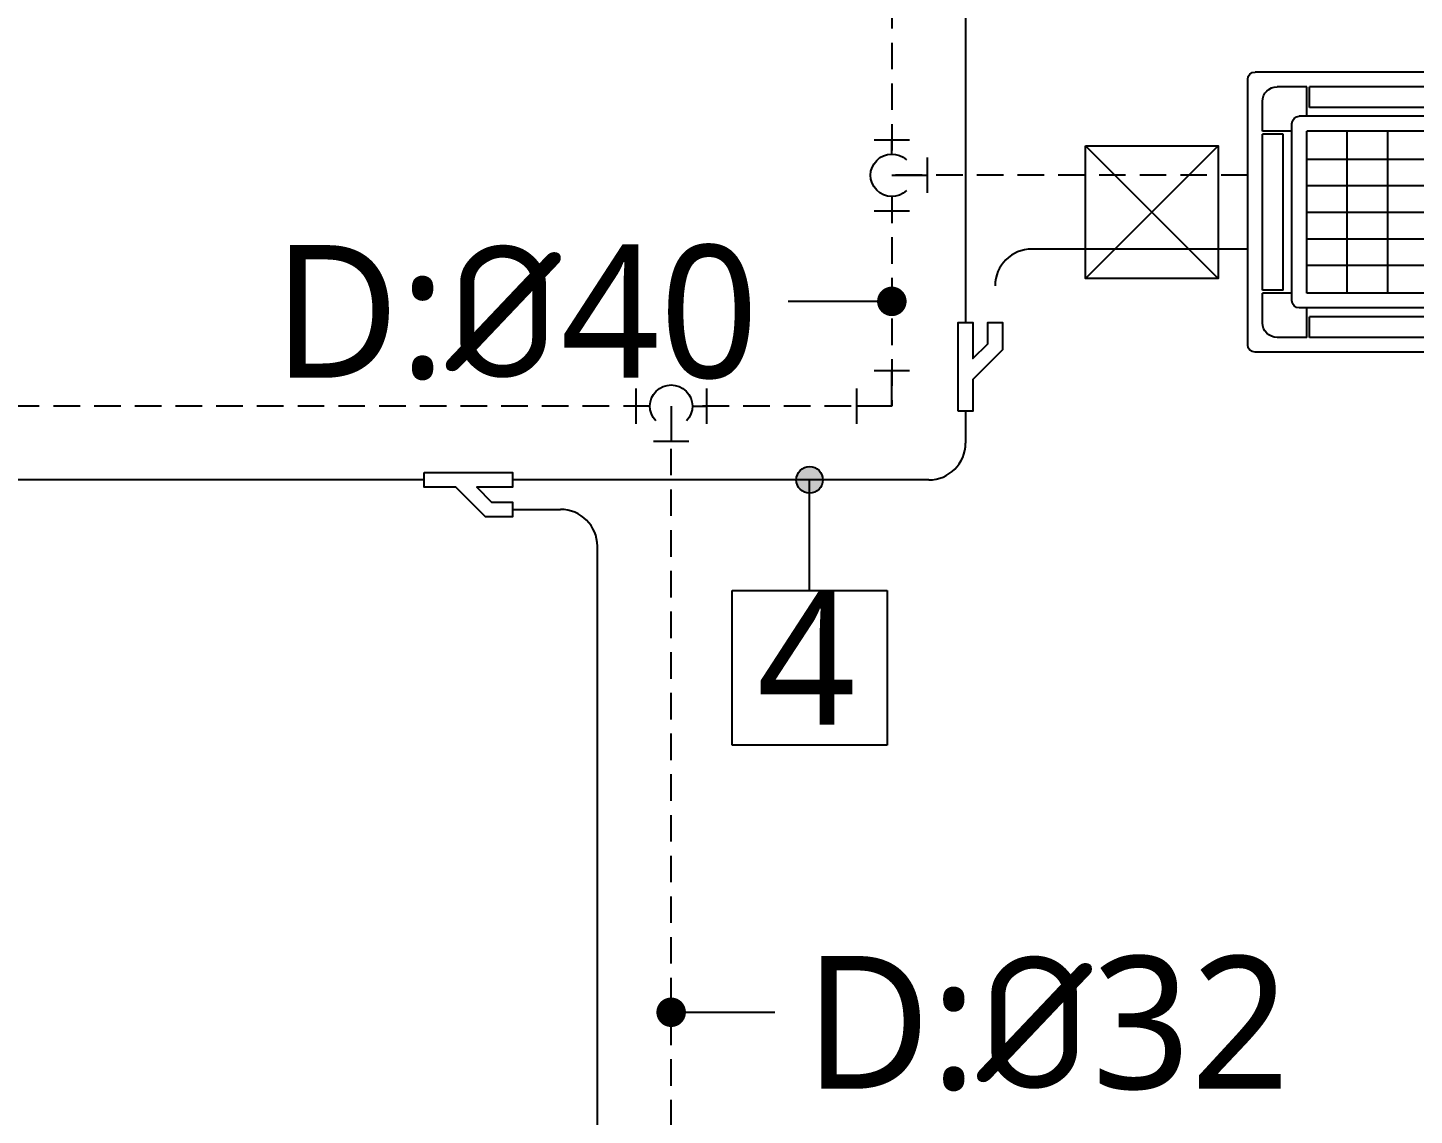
# Model space of a CAD drawing. Header units: millimetres. Extents: x 0 to 504600, y 0 to 118800.
# Drawn here: x 98514 to 103215, y 60213 to 63900 of the extents above; entities that cross this region are included whole.
import ezdxf
from ezdxf.enums import TextEntityAlignment as Align

# ---------------------------------------------------------------- set-up
doc = ezdxf.new("R2010")
doc.units = ezdxf.units.MM
doc.header["$LTSCALE"] = 200
doc.linetypes.add('HID', pattern=[2.3, 1.5, -0.8])
doc.layers.add('AM_8', color=1, linetype='Continuous', lineweight=25)
for name, color, linetype in [('LG-AIRCON', 240, 'Continuous'), ('LG-DRAIN', 4, 'HID'), ('LG-RLRG', 3, 'Continuous'), ('LG-TEXT', 2, 'Continuous'), ('냉매관', 3, 'Continuous'), ('드레인', 4, 'HID')]:
    doc.layers.add(name, color=color, linetype=linetype)
doc.styles.add('LG전자', font='')
doc.styles.add('SUNJIN', font='malgun.ttf')
doc.styles.get('LG전자').set_extended_font_data('Malgun Gothic')

# ---------------------------------------------------------------- blocks, each defined once
blk = doc.blocks.new('A$C1A5F2745')
at = {"color": 0}
for p, q in [((925, 950), (25, 950)), ((0, 925), (0, 25)), ((200, 900), (100, 900)), ((200, 900), (200, 800)), ((740, 900), (210, 900)), ((210, 900), (210, 830)), ((740, 900), (740, 830)), ((750, 900), (750, 800)), ((850, 900), (750, 900)), ((950, 925), (950, 25)), ((50, 850), (50, 750)), ((900, 850), (900, 750)), ((775, 800), (175, 800)), ((740, 830), (210, 830)), ((150, 775), (150, 175)), ((800, 775), (800, 175)), ((150, 750), (50, 750)), ((50, 740), (50, 210)), ((120, 740), (50, 740)), ((120, 740), (120, 210)), ((750, 750), (200, 750)), ((200, 750), (200, 200)), ((337.5, 750), (337.5, 200)), ((475, 750), (475, 200)), ((612.5, 750), (612.5, 200)), ((750, 750), (750, 200)), ((900, 750), (800, 750)), ((830, 740), (830, 210)), ((900, 740), (830, 740)), ((900, 740), (900, 210)), ((200, 655), (750, 655)), ((200, 565), (750, 565)), ((200, 475), (750, 475)), ((200, 385), (750, 385)), ((200, 295), (750, 295)), ((120, 210), (50, 210)), ((150, 200), (50, 200)), ((50, 200), (50, 100)), ((750, 200), (200, 200)), ((900, 200), (800, 200)), ((900, 210), (830, 210)), ((900, 200), (900, 100)), ((775, 150), (175, 150)), ((200, 150), (200, 50)), ((750, 150), (750, 50)), ((740, 120), (210, 120)), ((210, 120), (210, 50)), ((740, 120), (740, 50)), ((200, 50), (100, 50)), ((740, 50), (210, 50)), ((850, 50), (750, 50)), ((925, 0), (25, 0))]:
    blk.add_line(p, q, dxfattribs=at)
for centre, radius, start, end in [((25, 925), 25, 90, 180), ((925, 925), 25, 0, 90), ((100, 850), 50, 90, 180), ((850, 850), 50, 0, 90), ((175, 775), 25, 90, 180), ((775, 775), 25, 0, 90), ((175, 175), 25, 180, 270), ((775, 175), 25, 270, 0), ((100, 100), 50, 180, 270), ((850, 100), 50, 270, 0), ((25, 25), 25, 180, 270), ((925, 25), 25, 270, 0)]:
    blk.add_arc(centre, radius, start, end, dxfattribs=at)
blk = doc.blocks.new('실내기점검구')
at = {"layer": 'LG-AIRCON', "color": 5, "ltscale": 3}
for p, q in [((0, 450), (450, 0)), ((450, 450), (0, 0))]:
    blk.add_line(p, q, dxfattribs=at)
at = {"layer": 'LG-AIRCON', "color": 7, "ltscale": 3}
blk.add_lwpolyline([(450, 450), (0, 450), (0, 0), (450, 0)], close=True, dxfattribs=at)
blk = doc.blocks.new('A$C761840EB')
at = {"layer": 'LG-DRAIN', "color": 2, "linetype": 'Continuous'}
for p, q in [((144, 153.6), (48, 153.6)), ((0, 9.6), (0, 105.6)), ((192, 9.6), (192, 105.6))]:
    blk.add_line(p, q, dxfattribs=at)
at = {"layer": 'LG-DRAIN', "linetype": 'Continuous'}
for p, q in [((96, 57.6), (96, 153.6)), ((38.4, 57.6), (0, 57.6)), ((153.6, 57.6), (192, 57.6))]:
    blk.add_line(p, q, dxfattribs=at)
at = {"layer": 'LG-DRAIN', "color": 2, "linetype": 'Continuous'}
blk.add_arc((96, 57.6), 57.6, 136.2383, 43.7617, dxfattribs=at)
blk = doc.blocks.new('A$C01A370DE')
at = {"layer": 'LG-DRAIN', "color": 2, "linetype": 'Continuous'}
for p, q in [((144, 144), (144, 48)), ((96, 0), (0, 0))]:
    blk.add_line(p, q, dxfattribs=at)
at = {"layer": 'LG-DRAIN', "linetype": 'Continuous'}
for q in [(144, 96), (48, 0)]:
    blk.add_line((48, 96), q, dxfattribs=at)
blk = doc.blocks.new('_DOT')
at = {"color": 0, "linetype": 'ByBlock'}
blk.add_line((-0.5, 0), (-1, 0), dxfattribs=at)
at = {"color": 0, "linetype": 'ByBlock', "const_width": 0.5}
blk.add_lwpolyline([(-0.25, 0, 1), (0.25, 0, 1)], format="xyb", close=True, dxfattribs=at)

msp = doc.modelspace()

# ---------------------------------------------------------------- hatches: boundary and pattern name
at = {"layer": 'AM_8'}
h = msp.add_hatch(color=256, dxfattribs=at)
edge = h.paths.add_edge_path()
edge.add_arc((101165, 62367), 45.1, 332.0968, 270, ccw=False)
edge.add_arc((101165, 62367), 45.1, 270, 332.0968, ccw=False)

# ---------------------------------------------------------------- linework, layer by layer
at = {"layer": 'LG-RLRG'}
for p, q in [((101693.7, 65292.9), (101693.7, 62900.3)), ((102650, 63150), (101918.7, 63150)), ((101693.7, 62600.3), (101693.7, 62492)), ((99858.3, 62367), (97396, 62367)), ((101568.7, 62367), (100158.3, 62367)), ((100158.3, 62267), (100320.6, 62267)), ((100445.6, 58117.7), (100445.6, 62142))]:
    msp.add_line(p, q, dxfattribs=at)
for centre, start, end in [((101918.7, 63025), 90, 180), ((101568.7, 62492), 270, 0), ((100320.6, 62142), 0, 90)]:
    msp.add_arc(centre, 125, start, end, dxfattribs=at)
at = {"layer": 'LG-TEXT', "color": 1, "linetype": 'ByBlock', "lineweight": -2}
for p, q in [((101343.7, 62972.5), (101092.3, 62972.5)), ((100795.6, 60561.8), (101047, 60561.8)), ((101047, 60561.8), (101047.3, 60561.8))]:
    msp.add_line(p, q, dxfattribs=at)
at = {"layer": 'LG-TEXT', "color": 1}
for p, q in [((101165, 61992.1), (101165, 62367)), ((100902.5, 61992.1), (101427.5, 61992.1)), ((100902.5, 61467.1), (100902.5, 61992.1)), ((101427.5, 61992.1), (101427.5, 61467.1)), ((101427.5, 61467.1), (100902.5, 61467.1))]:
    msp.add_line(p, q, dxfattribs=at)
msp.add_circle((101165, 62367), 45.1, dxfattribs=at)
at = {"layer": '냉매관', "color": 2}
for points in [[(101668.7, 62600.3), (101668.7, 62900.3), (101718.7, 62900.3), (101718.7, 62778.6), (101768.7, 62828.6), (101768.7, 62900.3), (101818.7, 62900.3), (101818.7, 62807.9), (101718.7, 62707.9), (101718.7, 62600.3)], [(99858.3, 62392), (100158.3, 62392), (100158.3, 62342), (100036.7, 62342), (100086.7, 62292), (100158.3, 62292), (100158.3, 62242), (100066, 62242), (99966, 62342), (99858.3, 62342)]]:
    msp.add_lwpolyline(points, close=True, dxfattribs=at)
at = {"layer": '드레인', "ltscale": 0.3}
for p, q in [((101443.7, 66057.5), (101443.7, 63472)), ((102650, 63400), (101443.7, 63400)), ((101443.7, 63328), (101443.7, 62617)), ((100623.6, 62617), (97021, 62617)), ((101443.7, 62617), (100767.6, 62617)), ((100695.6, 58242.7), (100695.6, 62497))]:
    msp.add_line(p, q, dxfattribs=at)

# ---------------------------------------------------------------- block references
at = {"layer": 'LG-AIRCON', "color": 200, "xscale": -1, "rotation": 180}
msp.add_blockref('A$C1A5F2745', (102650, 63750), dxfattribs=at)
at = {"layer": 'LG-AIRCON', "color": 8, "xscale": -1}
msp.add_blockref('실내기점검구', (102550, 63050), dxfattribs=at)
at = {"layer": 'LG-TEXT', "color": 1, "linetype": 'ByBlock', "lineweight": -2, "xscale": 100, "yscale": 100, "zscale": 100}
msp.add_blockref('_DOT', (101443.7, 62972.5), dxfattribs=at)
at = {"layer": 'LG-TEXT', "color": 1, "linetype": 'ByBlock', "lineweight": -2, "xscale": 100, "yscale": 100, "zscale": 100, "rotation": 180}
msp.add_blockref('_DOT', (100695.6, 60561.8), dxfattribs=at)
at = {"layer": '드레인', "xscale": -1.25, "yscale": 1.25, "zscale": 1.25}
for name, p, rotation in [('A$C761840EB', (101371.7, 63280), 270), ('A$C01A370DE', (101323.7, 62557), 270), ('A$C761840EB', (100575.6, 62689), 180)]:
    msp.add_blockref(name, p, dxfattribs=dict(at, rotation=rotation))

# ---------------------------------------------------------------- texts
at = {"layer": 'LG-TEXT', "color": 2, "style": 'SUNJIN'}
msp.add_text('4', height=450, dxfattribs=at).set_placement((101154.1, 61537.3), align=Align.CENTER)
at = {"layer": 'LG-TEXT', "char_height": 450, "style": 'LG전자'}
for s, insert, attachment_point in [('D:{\\fISOCPEUR|b0|i0|c129|p34;%%C}40', (100991.9, 63163.2), 3), ('D:{\\fISOCPEUR|b0|i0|c129|p34;%%C}32', (101147.3, 60752.4), 1)]:
    msp.add_mtext(s, dxfattribs=dict(at, insert=insert, attachment_point=attachment_point))

doc.saveas('drawing.dxf')
